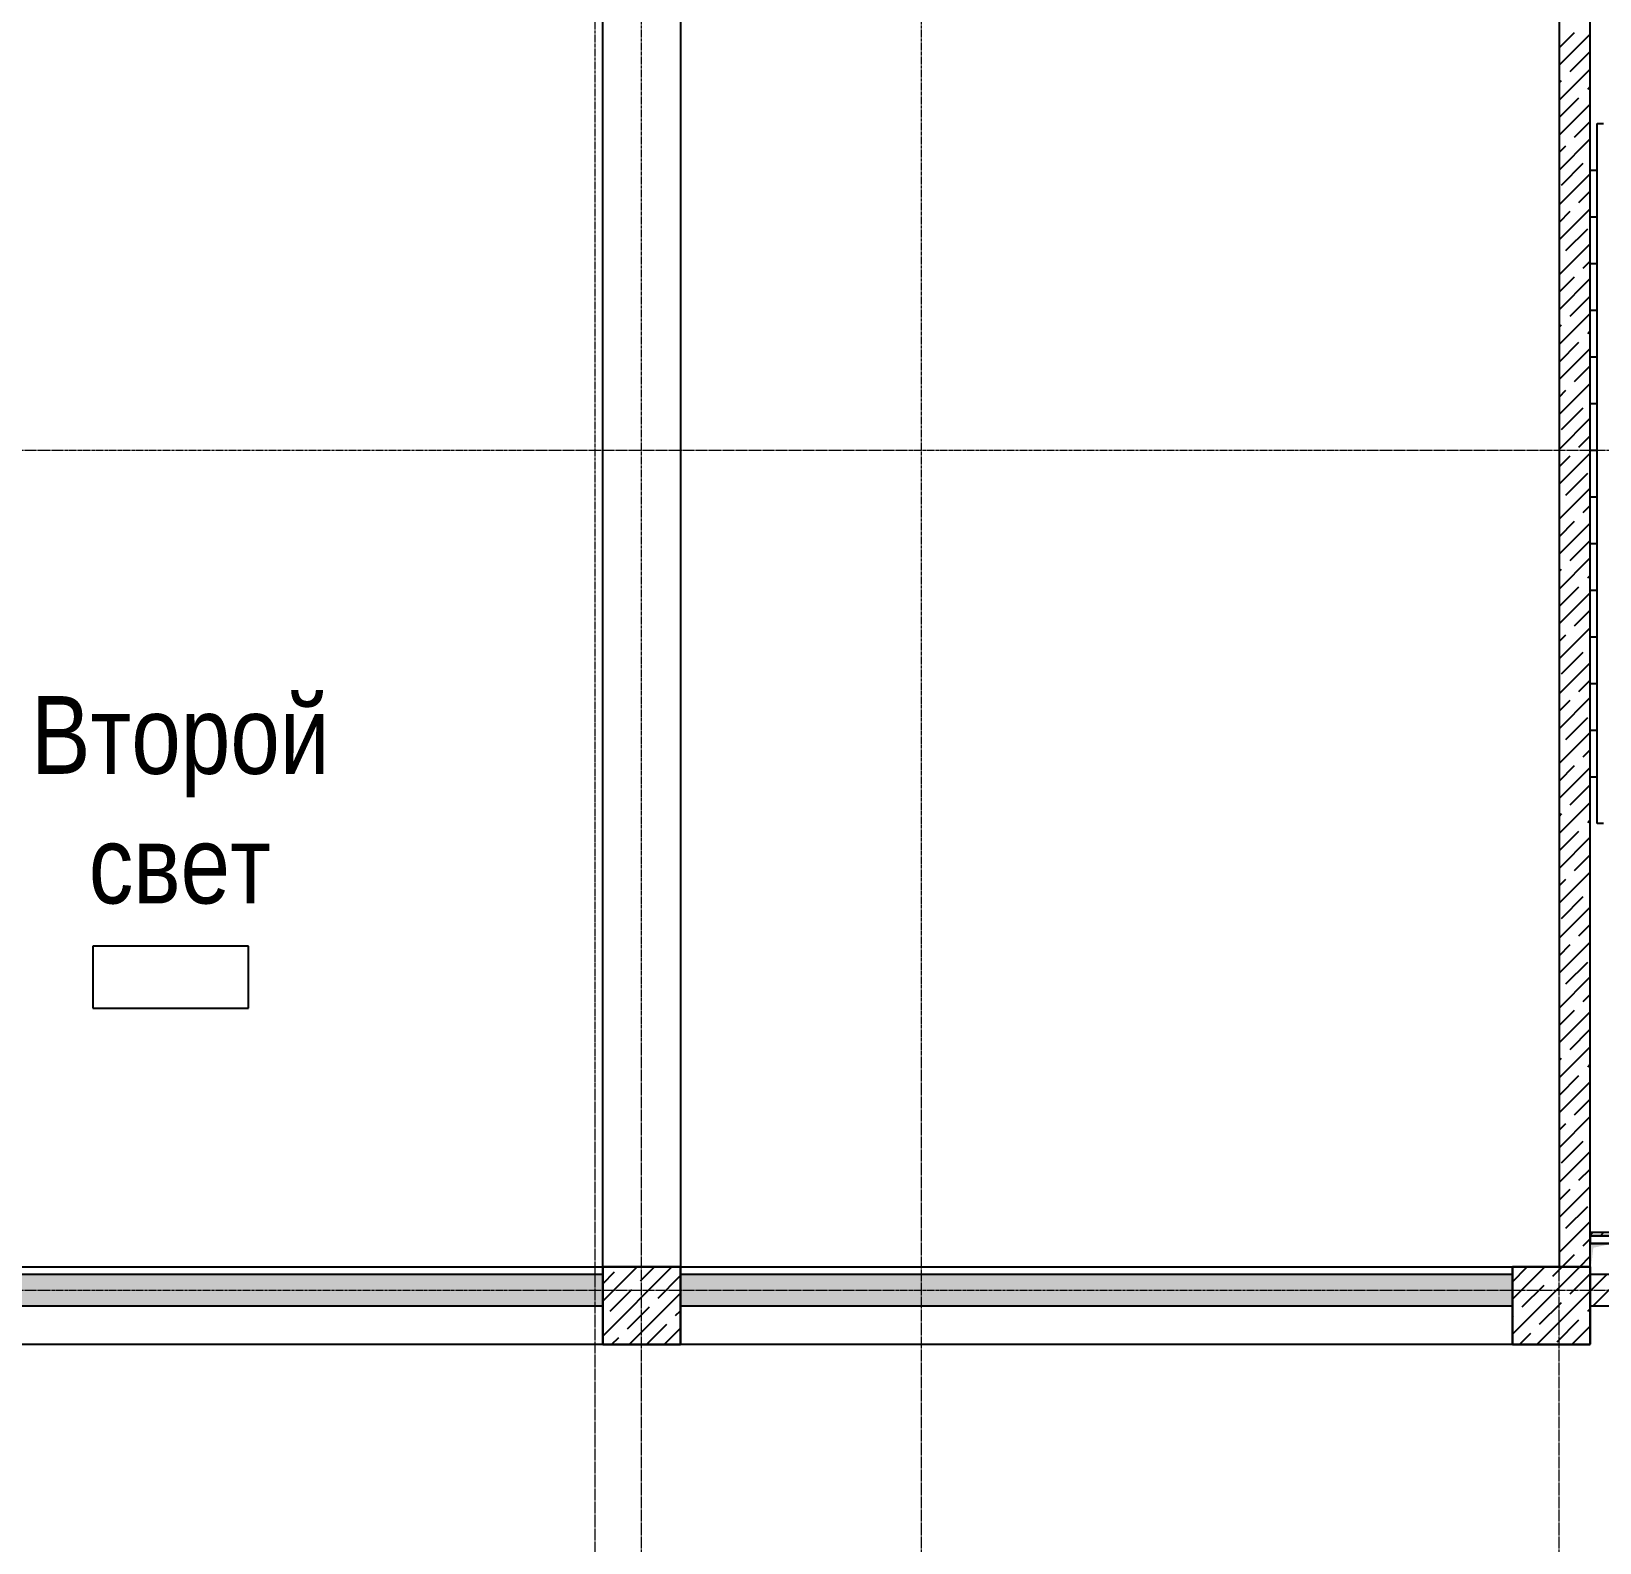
# Model space of a CAD drawing. Header units: millimetres. Extents: x -231292 to 573618, y -153144 to 564035.
# Drawn here: x 23279 to 33364, y 262343 to 272060 of the extents above; entities that cross this region are included whole.
import ezdxf

# ---------------------------------------------------------------- set-up
doc = ezdxf.new("R2010")
doc.units = ezdxf.units.MM
doc.linetypes.add('CENTER2', pattern=[28.575, 19.05, -3.175, 3.175, -3.175])
doc.linetypes.add('HIDDEN2', pattern=[4.7625, 3.175, -1.5875])
doc.layers.get('0').update_dxf_attribs({"color": 250})
doc.layers.add('АР_Делит', color=250, linetype='Continuous', lineweight=0, plot=False)
doc.layers.add('КР_Балки-0.5', color=60, linetype='Continuous', lineweight=50, plot=False)
for name, color, linetype, lineweight in [('АР_Колонны', 250, 'Continuous', 35), ('АР_Отметка', 7, 'Continuous', 13), ('АР_Стены ГКЛ', 250, 'Continuous', 15), ('АР_Стены ЖБ', 250, 'Continuous', 35), ('АР_Стены ПЕНОблок', 250, 'Continuous', 20), ('АР_Ф_ЛК', 250, 'Continuous', 5), ('АР_Штриховка', 250, 'Continuous', 0), ('РД_Оси_100', 250, 'Continuous', 0)]:
    doc.layers.add(name, color=color, linetype=linetype, lineweight=lineweight)
doc.styles.add('style1', font='ARIALN.TTF')

# ---------------------------------------------------------------- blocks, each defined once
blk = doc.blocks.new('оси_рен')
at = {"layer": 'РД_Оси_100', "color": 251, "linetype": 'CENTER2', "true_color": 0x636466}
for p, q in [((1215752.916, 135558.25), (1215752.916, 223268.25)), ((1219852.916, 135558.25), (1219852.916, 223268.25)), ((1189697.958, 218713.25), (1241712.916, 218713.25)), ((1189697.958, 213313.25), (1241712.916, 213313.25))]:
    blk.add_line(p, q, dxfattribs=at)
for points in [[(1213652.916, 223268.25), (1213652.916, 135558.25)], [(1213952.916, 135558.25), (1213952.916, 223268.25)]]:
    blk.add_lwpolyline(points, dxfattribs=at)

msp = doc.modelspace()

# ---------------------------------------------------------------- hatches: boundary and pattern name
at = {"layer": 'АР_Стены ГКЛ', "linetype": 'Continuous', "lineweight": 25, "true_color": 0x000000}
h = msp.add_hatch(dxfattribs=at)
h.set_pattern_fill('ANSI31', color=18, scale=15, style=0)
h.set_pattern_definition([(45, (-195344.934, 50353), (-33.6759605, 33.6759605), [])])
h.paths.add_polyline_path([(33303.243, 264336.253), (33303.243, 264316.253), (33503.243, 264316.253), (33523.243, 264336.253)], flags=0)
at = {"layer": 'АР_Штриховка', "linetype": 'Continuous', "lineweight": 25, "true_color": 0x000000}
h = msp.add_hatch(dxfattribs=at)
h.set_pattern_fill('AR-CONC', color=18, angle=45, style=0)
h.set_pattern_definition([(95, (-195344.93, 50353), (140.09465, 117.55338), [19.05, -209.55]), (40, (-195344.93, 50353), (-160.01845, 110.17673), [15.24, -167.64058]), (145.451445, (-195333.26, 50362.8), (-19.9238, 227.7301), [16.19001, -178.09024]), (91.1842, (-195380.85, 50388.92), (221.41024, 161.95341), [28.575, -314.325]), (141.63556, (-195362.4, 50402.42), (-7.08662, 342.82676), [24.28502, -267.1356]), (36.18415, (-195380.85, 50388.92), (-7.08662, 342.82676), [22.85997, -251.45973]), (66, (-195353.91, 50397.9), (179.51998, 34.89515), [19.05, -209.55]), (11, (-195353.91, 50397.9), (-86.53993, 173.94119), [15.24, -167.64]), (116.451445, (-195338.95, 50400.81), (92.98005, 208.83634), [16.19001, -178.08994]), (82.5, (-195344.934, 50353), (-57.605469, 61.973414), [0, -165.608, 0, -170.18, 0, -168.275]), (52.5, (-195344.93, 50353), (-23.589727, 118.087), [0, -97.028, 0, -161.798, 0, -64.135]), (12.5, (-195384.986, 50312.95), (99.927863, 91.826196), [0, -63.5, 0, -198.12, 0, -262.89]), (2.5, (-195402.95, 50294.99), (86.763904, 122.722393), [0, -82.55, 0, -131.572, 0, -186.69])])
h.paths.add_polyline_path([(26953.243, 263866.253), (26953.243, 264066.253), (21753.244, 264066.253), (21753.244, 263866.253)], flags=0)
h = msp.add_hatch(dxfattribs=at)
h.set_pattern_fill('AR-CONC', color=18, angle=45, style=0)
h.set_pattern_definition([(95, (-195344.93, 50353), (140.09465, 117.55338), [19.05, -209.55]), (40, (-195344.93, 50353), (-160.01845, 110.17673), [15.24, -167.64058]), (145.451445, (-195333.26, 50362.8), (-19.9238, 227.7301), [16.19001, -178.09024]), (91.1842, (-195380.85, 50388.92), (221.41024, 161.95341), [28.575, -314.325]), (141.63556, (-195362.4, 50402.42), (-7.08662, 342.82676), [24.28502, -267.1356]), (36.18415, (-195380.85, 50388.92), (-7.08662, 342.82676), [22.85997, -251.45973]), (66, (-195353.91, 50397.9), (179.51998, 34.89515), [19.05, -209.55]), (11, (-195353.91, 50397.9), (-86.53993, 173.94119), [15.24, -167.64]), (116.451445, (-195338.95, 50400.81), (92.98005, 208.83634), [16.19001, -178.08994]), (82.5, (-195344.934, 50353), (-57.605469, 61.973414), [0, -165.608, 0, -170.18, 0, -168.275]), (52.5, (-195344.93, 50353), (-23.589727, 118.087), [0, -97.028, 0, -161.798, 0, -64.135]), (12.5, (-195384.986, 50312.95), (99.927863, 91.826196), [0, -63.5, 0, -198.12, 0, -262.89]), (2.5, (-195402.95, 50294.99), (86.763904, 122.722393), [0, -82.55, 0, -131.572, 0, -186.69])])
h.paths.add_polyline_path([(32803.243, 263866.253), (32803.243, 264066.253), (27453.244, 264066.253), (27453.244, 263866.253)], flags=0)

# ---------------------------------------------------------------- linework, layer by layer
at = {"color": 18, "lineweight": 25, "true_color": 0x000000}
for p, q in [((33348.243, 266966.253), (33348.243, 271466.253)), ((33348.243, 271466.253), (33388.243, 271466.253)), ((33348.243, 266966.253), (33348.243, 271466.253)), ((33348.243, 271466.253), (33388.243, 271466.253)), ((33388.243, 266966.253), (33348.243, 266966.253)), ((33388.243, 266966.253), (33348.243, 266966.253)), ((24674.563, 266178.595), (23674.563, 266178.595)), ((23674.563, 266178.595), (23674.563, 265778.595)), ((24674.563, 265778.595), (24674.563, 266178.595)), ((23674.563, 265778.595), (24674.563, 265778.595))]:
    msp.add_line(p, q, dxfattribs=at)
at = {"color": 18, "linetype": 'Continuous', "lineweight": 25, "true_color": 0x000000}
for p, q in [((33303.243, 264066.253), (33303.243, 264266.253)), ((33303.243, 264266.253), (33453.243, 264266.253)), ((33303.243, 264066.253), (33303.243, 264266.253)), ((33303.243, 264266.253), (33453.243, 264266.253)), ((33453.243, 264066.253), (33303.243, 264066.253)), ((33453.243, 264066.253), (33303.243, 264066.253))]:
    msp.add_line(p, q, dxfattribs=at)
msp.add_solid([(33303.243, 264066.253), (33303.243, 264266.253), (33323.44, 264238.938), (33453.243, 264266.253)], dxfattribs=at)
msp.add_solid([(33303.243, 264066.253), (33303.243, 264266.253), (33323.44, 264238.938), (33453.243, 264266.253)], dxfattribs=at)
at = {"layer": 'АР_Делит', "color": 18, "lineweight": 25, "true_color": 0x000000}
for p, q in [((33303.243, 264266.253), (33303.243, 273666.253)), ((33303.243, 264266.253), (33303.243, 273666.253)), ((37303.243, 264266.253), (33303.243, 264266.253)), ((37303.243, 264266.253), (33303.243, 264266.253))]:
    msp.add_line(p, q, dxfattribs=at)
at = {"layer": 'АР_Колонны', "color": 18, "linetype": 'HIDDEN2', "lineweight": 25, "true_color": 0x000000}
for p, q in [((26953.243, 264116.253), (27453.243, 264116.253)), ((26953.243, 263616.253), (26953.243, 264116.253)), ((27453.243, 264116.253), (27453.243, 263616.253)), ((32803.243, 264116.253), (33303.243, 264116.253)), ((32803.243, 263616.253), (32803.243, 264116.253)), ((33303.243, 264116.253), (33303.243, 263616.253)), ((27453.243, 263616.253), (26953.243, 263616.253)), ((33303.243, 263616.253), (32803.243, 263616.253))]:
    msp.add_line(p, q, dxfattribs=at)
at = {"layer": 'АР_Колонны', "color": 18, "linetype": 'Continuous', "lineweight": 25, "true_color": 0x000000}
for p, q in [((27453.243, 264116.253), (26953.243, 264116.253)), ((26953.243, 264116.253), (26953.243, 263616.253)), ((27453.243, 264116.253), (26953.243, 264116.253)), ((26953.243, 264116.253), (26953.243, 263616.253)), ((27453.243, 263616.253), (27453.243, 264116.253)), ((27453.243, 263616.253), (27453.243, 264116.253)), ((33303.243, 264116.253), (32803.243, 264116.253)), ((32803.243, 264116.253), (32803.243, 263616.253)), ((33303.243, 264116.253), (32803.243, 264116.253)), ((32803.243, 264116.253), (32803.243, 263616.253)), ((33303.243, 263616.253), (33303.243, 264116.253)), ((33303.243, 263616.253), (33303.243, 264116.253)), ((26953.243, 263616.253), (27453.243, 263616.253)), ((26953.243, 263616.253), (27453.243, 263616.253)), ((32803.243, 263616.253), (33303.243, 263616.253)), ((32803.243, 263616.253), (33303.243, 263616.253))]:
    msp.add_line(p, q, dxfattribs=at)
at = {"layer": 'АР_Стены ГКЛ', "color": 18, "linetype": 'Continuous', "lineweight": 25, "true_color": 0x000000}
for p, q in [((33303.243, 264336.253), (33303.243, 264316.253)), ((33523.243, 264336.253), (33303.243, 264336.253)), ((33303.243, 264316.253), (33303.243, 264266.253)), ((33503.243, 264316.253), (33303.243, 264316.253)), ((33303.243, 264316.253), (33503.243, 264316.253)), ((33303.243, 264266.253), (33453.243, 264266.253))]:
    msp.add_line(p, q, dxfattribs=at)
at = {"layer": 'АР_Стены ЖБ', "color": 18, "linetype": 'Continuous', "lineweight": 25, "true_color": 0x000000}
for p, q in [((33103.243, 273166.253), (33103.243, 264116.253)), ((33303.243, 264116.253), (33303.243, 273166.253)), ((27453.243, 264116.253), (26953.243, 264116.253)), ((26953.243, 264116.253), (26953.243, 263616.253)), ((27453.243, 263616.253), (27453.243, 264116.253)), ((33303.243, 264116.253), (32803.243, 264116.253)), ((32803.243, 264116.253), (32803.243, 263616.253)), ((33103.243, 264116.253), (33303.243, 264116.253)), ((33303.243, 263616.253), (33303.243, 264116.253)), ((37303.243, 264066.253), (33303.243, 264066.253)), ((33303.243, 264066.253), (33303.243, 263866.253)), ((33303.243, 263866.253), (37303.243, 263866.253)), ((26953.243, 263616.253), (27453.243, 263616.253)), ((32803.243, 263616.253), (33303.243, 263616.253))]:
    msp.add_line(p, q, dxfattribs=at)
at = {"layer": 'АР_Стены ПЕНОблок', "color": 18, "linetype": 'Continuous', "lineweight": 25, "true_color": 0x000000}
for p, q in [((26953.243, 264066.253), (21753.244, 264066.253)), ((26953.243, 263866.253), (26953.243, 264066.253)), ((32803.243, 264066.253), (27453.244, 264066.253)), ((27453.244, 264066.253), (27453.244, 263866.253)), ((32803.243, 263866.253), (32803.243, 264066.253)), ((21753.244, 263866.253), (26953.243, 263866.253)), ((27453.244, 263866.253), (32803.243, 263866.253))]:
    msp.add_line(p, q, dxfattribs=at)
at = {"layer": 'АР_Ф_ЛК', "color": 18, "lineweight": 25, "true_color": 0x000000}
for p, q in [((33303.243, 271166.253), (33348.243, 271166.253)), ((33303.243, 270866.253), (33348.243, 270866.253)), ((33303.243, 270566.253), (33348.243, 270566.253)), ((33303.243, 270266.253), (33348.243, 270266.253)), ((33303.243, 269966.253), (33348.243, 269966.253)), ((33303.243, 269666.253), (33348.243, 269666.253)), ((33303.243, 269366.253), (33348.243, 269366.253)), ((33303.243, 269066.253), (33348.243, 269066.253)), ((33303.243, 268766.253), (33348.243, 268766.253)), ((33303.243, 268466.253), (33348.243, 268466.253)), ((33303.243, 268166.253), (33348.243, 268166.253)), ((33303.243, 267866.253), (33348.243, 267866.253)), ((33303.243, 267566.253), (33348.243, 267566.253)), ((33303.243, 267266.253), (33348.243, 267266.253))]:
    msp.add_line(p, q, dxfattribs=at)
at = {"layer": 'АР_Штриховка', "color": 18, "linetype": 'Continuous', "lineweight": 25, "true_color": 0x000000}
for p, q in [((33103.243, 271953.734), (33202.584, 272053.075)), ((33103.243, 271841.481), (33303.243, 272041.481)), ((33174.521, 271800.506), (33303.243, 271929.228)), ((33103.243, 271616.974), (33303.243, 271816.974)), ((33103.243, 271729.228), (33118.395, 271744.379)), ((33286.774, 271688.252), (33303.243, 271704.721)), ((33103.243, 271504.721), (33230.648, 271632.126)), ((33103.243, 271392.468), (33303.243, 271592.468)), ((33202.584, 271379.556), (33303.243, 271480.215)), ((33103.243, 271167.962), (33303.243, 271367.962)), ((33103.243, 271280.215), (33146.458, 271323.43)), ((33118.395, 271070.86), (33258.711, 271211.176)), ((33103.243, 270943.455), (33303.243, 271143.455)), ((33230.648, 270958.607), (33303.243, 271031.202)), ((33103.243, 270718.949), (33303.243, 270918.949)), ((33103.243, 270831.202), (33174.521, 270902.48)), ((33146.458, 270649.91), (33286.774, 270790.227)), ((33103.243, 270494.442), (33303.243, 270694.442)), ((33258.711, 270537.657), (33303.243, 270582.189)), ((33103.243, 270382.189), (33202.584, 270481.531)), ((33103.243, 270269.936), (33303.243, 270469.936)), ((33174.521, 270228.961), (33303.243, 270357.683)), ((33103.243, 270045.43), (33303.243, 270245.43)), ((33103.243, 270157.683), (33118.395, 270172.834)), ((33103.243, 269933.176), (33230.648, 270060.581)), ((33286.774, 270116.708), (33303.243, 270133.176)), ((33103.243, 269820.923), (33303.243, 270020.923)), ((33202.584, 269808.011), (33303.243, 269908.67)), ((33103.243, 269596.417), (33303.243, 269796.417)), ((33103.243, 269708.67), (33146.458, 269751.885)), ((33103.243, 269371.91), (33303.243, 269571.91)), ((33118.395, 269499.315), (33258.711, 269639.632)), ((33230.648, 269387.062), (33303.243, 269459.657)), ((33103.243, 269147.404), (33303.243, 269347.404)), ((33103.243, 269259.657), (33174.521, 269330.935)), ((33146.458, 269078.366), (33286.774, 269218.682)), ((33103.243, 268922.898), (33303.243, 269122.898)), ((33258.711, 268966.112), (33303.243, 269010.644)), ((33103.243, 268810.644), (33202.584, 268909.986)), ((33103.243, 268698.391), (33303.243, 268898.391)), ((33174.521, 268657.416), (33303.243, 268786.138)), ((33103.243, 268473.885), (33303.243, 268673.885)), ((33103.243, 268586.138), (33118.395, 268601.289)), ((33286.774, 268545.163), (33303.243, 268561.631)), ((33103.243, 268361.631), (33230.648, 268489.036)), ((33103.243, 268249.378), (33303.243, 268449.378)), ((33202.584, 268236.467), (33303.243, 268337.125)), ((33103.243, 268024.872), (33303.243, 268224.872)), ((33103.243, 268137.125), (33146.458, 268180.34)), ((33118.395, 267927.77), (33258.711, 268068.087)), ((33103.243, 267800.366), (33303.243, 268000.366)), ((33230.648, 267815.517), (33303.243, 267888.112)), ((33103.243, 267575.859), (33303.243, 267775.859)), ((33103.243, 267688.112), (33174.521, 267759.39)), ((33146.458, 267506.821), (33286.774, 267647.137)), ((33103.243, 267351.353), (33303.243, 267551.353)), ((33258.711, 267394.568), (33303.243, 267439.099)), ((33103.243, 267239.099), (33202.584, 267338.441)), ((33103.243, 267126.846), (33303.243, 267326.846)), ((33174.521, 267085.871), (33303.243, 267214.593)), ((33103.243, 266902.34), (33303.243, 267102.34)), ((33103.243, 267014.593), (33118.395, 267029.745)), ((33286.774, 266973.618), (33303.243, 266990.087)), ((33103.243, 266790.087), (33230.648, 266917.491)), ((33103.243, 266677.834), (33303.243, 266877.834)), ((33202.584, 266664.922), (33303.243, 266765.58)), ((33103.243, 266453.327), (33303.243, 266653.327)), ((33103.243, 266565.58), (33146.458, 266608.795)), ((33103.243, 266228.821), (33303.243, 266428.821)), ((33118.395, 266356.225), (33258.711, 266496.542)), ((33230.648, 266243.972), (33303.243, 266316.567)), ((33103.243, 266004.314), (33303.243, 266204.314)), ((33103.243, 266116.567), (33174.521, 266187.846)), ((33146.458, 265935.276), (33286.774, 266075.592)), ((33103.243, 265779.808), (33303.243, 265979.808)), ((33258.711, 265823.023), (33303.243, 265867.555)), ((33103.243, 265667.555), (33202.584, 265766.896)), ((33103.243, 265555.302), (33303.243, 265755.302)), ((33174.521, 265514.326), (33303.243, 265643.048)), ((33103.243, 265330.795), (33303.243, 265530.795)), ((33103.243, 265443.048), (33118.395, 265458.2)), ((33103.243, 265218.542), (33230.648, 265345.947)), ((33286.774, 265402.073), (33303.243, 265418.542)), ((33103.243, 265106.289), (33303.243, 265306.289)), ((33202.584, 265093.377), (33303.243, 265194.035)), ((33103.243, 264881.782), (33303.243, 265081.782)), ((33103.243, 264994.035), (33146.458, 265037.25)), ((33118.395, 264784.681), (33258.711, 264924.997)), ((33103.243, 264657.276), (33303.243, 264857.276)), ((33230.648, 264672.427), (33303.243, 264745.023)), ((33103.243, 264432.77), (33303.243, 264632.77)), ((33103.243, 264545.023), (33174.521, 264616.301)), ((33146.458, 264363.731), (33286.774, 264504.048)), ((33103.243, 264208.263), (33303.243, 264408.263)), ((33258.711, 264251.478), (33303.243, 264296.01)), ((26953.243, 263895.43), (27174.066, 264116.253)), ((26953.243, 263670.923), (27398.573, 264116.253)), ((27197.038, 264026.971), (27286.32, 264116.253)), ((32803.243, 263908.263), (33011.233, 264116.253)), ((32803.243, 263683.757), (33235.739, 264116.253)), ((32803.243, 264020.516), (32893.888, 264111.161)), ((33062.268, 264055.035), (33123.486, 264116.253)), ((33123.486, 264116.253), (33202.584, 264195.351)), ((33235.739, 264116.253), (33303.243, 264183.757)), ((26953.243, 264007.683), (27028.658, 264083.098)), ((27309.291, 263914.718), (27449.608, 264055.035)), ((33174.521, 263942.782), (33303.243, 264071.503)), ((33303.243, 263959.25), (33410.246, 264066.253)), ((27000.595, 263830.528), (27140.912, 263970.845)), ((27123.079, 263616.253), (27453.243, 263946.417)), ((32865.825, 263858.592), (33006.141, 263998.908)), ((32960.246, 263616.253), (33303.243, 263959.25)), ((33322.499, 263866.253), (33427.091, 263970.845)), ((27112.848, 263718.275), (27253.165, 263858.592)), ((27421.545, 263802.465), (27453.243, 263834.164)), ((32978.078, 263746.338), (33118.395, 263886.655)), ((33286.774, 263830.528), (33303.243, 263846.997)), ((27235.332, 263616.253), (27365.418, 263746.338)), ((27347.586, 263616.253), (27453.243, 263721.91)), ((32803.243, 263796.01), (32809.698, 263802.465)), ((33090.331, 263634.085), (33230.648, 263774.402)), ((33184.752, 263616.253), (33303.243, 263734.744)), ((27010.826, 263616.253), (27056.722, 263662.149)), ((32847.993, 263616.253), (32921.951, 263690.212)), ((33297.005, 263616.253), (33303.243, 263622.491))]:
    msp.add_line(p, q, dxfattribs=at)
at = {"layer": 'КР_Балки-0.5', "color": 18, "lineweight": 25, "ltscale": 200, "true_color": 0x000000}
for p, q in [((26953.244, 264116.253), (26953.244, 273166.253)), ((27453.244, 273166.253), (27453.244, 264116.253)), ((15453.244, 264116.253), (32803.244, 264116.253)), ((27453.244, 264116.253), (26953.244, 264116.253)), ((32803.244, 264116.253), (32803.244, 263616.253)), ((32803.244, 263616.253), (15453.244, 263616.253)), ((27003.244, 263616.253), (27403.244, 263616.253))]:
    msp.add_line(p, q, dxfattribs=at)

# ---------------------------------------------------------------- block references
at = {"rotation": 359.999868838025}
msp.add_blockref('оси_рен', (-1186750.035, 50655.808), dxfattribs=at)

# ---------------------------------------------------------------- texts
at = {"layer": 'АР_Отметка', "color": 18, "lineweight": 25, "true_color": 0x000000, "style": 'style1'}
for s, p in [('Второй', (23277.758, 267285.745)), ('свет', (23648.324, 266452.411))]:
    msp.add_text(s, height=500, dxfattribs=at).set_placement(p)

doc.saveas('drawing.dxf')
